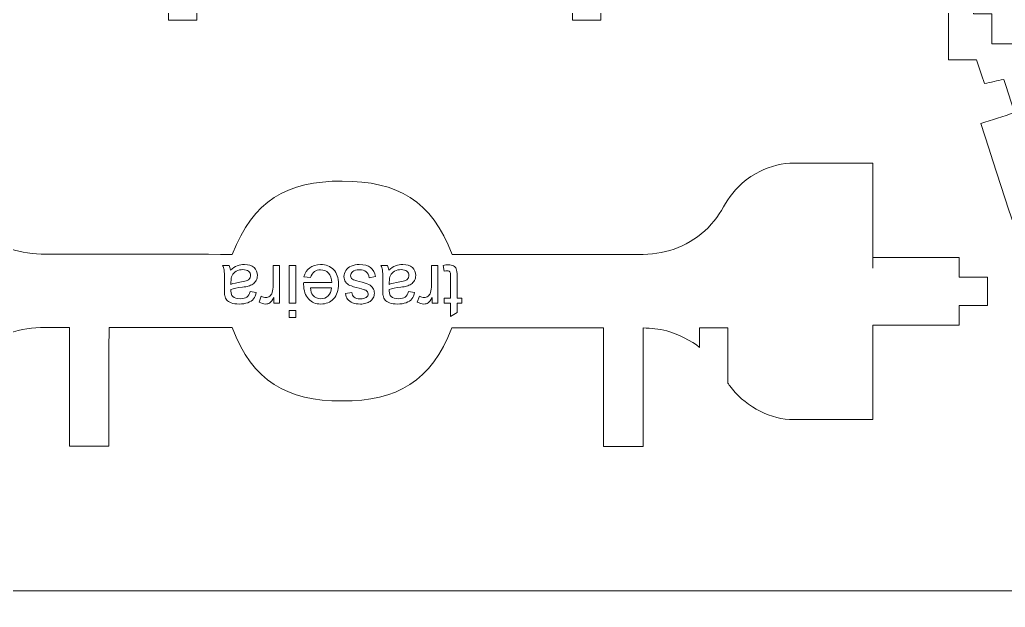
# Model space of a CAD drawing. Header units: centimetres. Extents: x -34.2 to 34.2, y -34.8 to 34.8.
# Drawn here: x 15.4 to 25.86, y -0.18 to 6.06 of the extents above; entities that cross this region are included whole.
import ezdxf

# ---------------------------------------------------------------- set-up
doc = ezdxf.new("R2010")
doc.units = ezdxf.units.CM
doc.header["$MEASUREMENT"] = 0
doc.layers.add('Camada 1', color=7, linetype='Continuous')

msp = doc.modelspace()

# ---------------------------------------------------------------- linework, layer by layer
at = {"layer": 'Camada 1', "color": 175, "lineweight": 9}
msp.add_open_spline([(-34.2, 34.8), (-34.2, 34.8), (34.2, 34.8), (34.2, 34.8), (34.2, 34.8), (34.2, 34.8), (34.2, -34.8), (34.2, -34.8), (34.2, -34.8), (34.2, -34.8), (-34.2, -34.8), (-34.2, -34.8), (-34.2, -34.8), (-34.2, -34.8), (-34.2, 34.8), (-34.2, 34.8)], degree=3, knots=[0, 0, 0, 0, 0.2, 0.2, 0.2, 0.2, 0.4, 0.4, 0.4, 0.4, 0.6, 0.6, 0.6, 0.6, 1, 1, 1, 1], dxfattribs=at)
at = {"layer": 'Camada 1', "color": 3, "lineweight": 9}
for points, knots in [([(26.25323, 6.12017), (26.25323, 5.6012), (26.25324, 5.08225), (26.25323, 4.56329), (26.25323, 4.56329), (26.26869, 4.5633), (26.28412, 4.56329), (26.29956, 4.56329), (26.29956, 4.56329), (26.74182, 3.2618), (27.18406, 1.96033), (27.62632, 0.65885), (27.62632, 0.65885), (27.55011, 0.65885), (27.47388, 0.65885), (27.39767, 0.65885), (27.39767, 0.65885), (27.37365, 0.7325), (27.34961, 0.80614), (27.32559, 0.87978), (27.32559, 0.87978), (27.20628, 0.84086), (27.087, 0.80194), (26.96771, 0.76302), (26.96771, 0.76302), (26.51134, 2.16062), (26.05494, 3.55825), (25.59857, 4.95587), (25.59857, 4.95587), (25.71822, 4.9949), (25.83786, 5.03393), (25.95751, 5.07296), (25.95751, 5.07296), (25.91915, 5.19053), (25.8808, 5.30808), (25.84245, 5.42566), (25.84245, 5.42566), (25.77411, 5.41043), (25.70574, 5.39521), (25.6374, 5.38), (25.6374, 5.38), (25.60938, 5.4647), (25.58136, 5.54942), (25.55334, 5.63414), (25.55334, 5.63414), (25.45381, 5.63414), (25.3543, 5.63413), (25.25477, 5.63413), (25.25477, 5.63413), (25.25477, 5.87374), (25.25477, 6.11333), (25.25477, 6.35292), (25.25477, 6.35292), (24.02538, 6.35292), (22.79598, 6.35293), (21.5666, 6.35292), (21.5666, 6.35292), (21.5666, 6.25292), (21.5666, 6.15294), (21.5666, 6.05294), (21.5666, 6.05294), (21.46622, 6.05294), (21.36582, 6.05294), (21.26544, 6.05294), (21.26544, 6.05294), (21.26544, 6.15294), (21.26544, 6.25294), (21.26544, 6.35293), (21.26544, 6.35293), (19.93654, 6.35293), (18.60761, 6.35292), (17.2787, 6.35292), (17.2787, 6.35292), (17.2787, 6.25292), (17.2787, 6.15294), (17.27869, 6.05294), (17.27869, 6.05294), (17.17831, 6.05294), (17.07792, 6.05294), (16.97754, 6.05294), (16.97754, 6.05294), (16.97753, 6.15294), (16.97753, 6.25294), (16.97752, 6.35294), (16.97752, 6.35294), (16.65925, 6.35293), (16.34098, 6.35294), (16.02271, 6.35294), (16.02271, 6.35294), (16.02272, 6.71874), (16.02274, 7.08452), (16.02274, 7.45031), (16.02274, 7.45031), (16.04603, 7.45031), (16.06932, 7.45032), (16.09261, 7.45031), (16.09261, 7.45031), (16.5087, 7.29427), (16.9248, 7.13822), (17.34089, 6.98219), (17.34089, 6.98219), (17.8465, 6.98219), (18.35212, 6.9822), (18.85772, 6.98219), (18.85772, 6.98219), (18.85772, 7.08258), (18.85774, 7.18297), (18.85772, 7.28336), (18.85772, 7.28336), (19.2548, 7.28335), (19.65186, 7.28336), (20.04894, 7.28335), (20.04894, 7.28335), (20.04894, 7.18297), (20.04894, 7.08257), (20.04894, 6.98219), (20.04894, 6.98219), (20.48556, 6.98219), (20.9222, 6.98219), (21.35882, 6.98219), (21.35882, 6.98219), (22.41871, 8.09784), (23.47861, 9.21348), (24.53849, 10.32913), (24.53849, 10.32913), (25.00926, 10.32913), (25.48002, 10.32913), (25.95079, 10.32913), (25.95079, 10.32913), (25.95079, 10.42952), (25.95079, 10.5299), (25.95079, 10.6303), (25.95079, 10.6303), (26.20387, 10.63028), (26.45697, 10.6303), (26.71005, 10.6303), (26.71005, 10.6303), (26.71005, 10.52992), (26.71003, 10.42951), (26.71005, 10.32913), (26.71005, 10.32913), (27.18081, 10.32912), (27.65157, 10.32913), (28.12234, 10.32913), (28.12234, 10.32913), (28.12234, 10.42951), (28.12234, 10.52992), (28.12234, 10.6303), (28.12234, 10.6303), (28.37543, 10.6303), (28.6285, 10.6303), (28.88158, 10.63028), (28.88158, 10.63028), (28.88158, 10.5299), (28.88159, 10.42951), (28.88159, 10.32912), (28.88159, 10.32912), (29.4789, 10.32912), (30.0762, 10.32912), (30.67351, 10.32913), (30.67351, 10.32913), (30.67351, 10.42951), (30.6735, 10.5299), (30.6735, 10.6303), (30.6735, 10.6303), (30.92658, 10.6303), (31.17966, 10.63028), (31.43274, 10.63028), (31.43274, 10.63028), (31.43274, 10.5299), (31.43273, 10.42951), (31.43274, 10.32913), (31.43274, 10.32913), (32.03004, 10.32913), (32.62735, 10.32912), (33.22465, 10.32912), (33.22465, 10.32912), (33.22465, 7.10569), (33.22465, 3.88226), (33.22464, 0.65884), (33.22464, 0.65884), (33.1801, 0.65884), (33.13555, 0.65884), (33.09101, 0.65885), (33.09101, 0.65885), (33.09101, 0.55846), (33.091, 0.45806), (33.091, 0.35767), (33.091, 0.35767), (33.0019, 0.35767), (32.91281, 0.35767), (32.82371, 0.35768), (32.82371, 0.35768), (32.82371, 0.45806), (32.82371, 0.55847), (32.82371, 0.65885), (32.82371, 0.65885), (32.77915, 0.65885), (32.73462, 0.65884), (32.69007, 0.65884), (32.69007, 0.65884), (32.69008, 3.77736), (32.69007, 6.89588), (32.69007, 10.0144), (32.69007, 10.0144), (30.54447, 10.0144), (28.39885, 10.0144), (26.25324, 10.01441), (26.25324, 10.01441), (26.25324, 9.63544), (26.25324, 9.25646), (26.25324, 8.8775), (26.25324, 8.8775), (26.17426, 8.87749), (26.09527, 8.8775), (26.01629, 8.8775), (26.01629, 8.8775), (26.01629, 8.9545), (26.01629, 9.0315), (26.01629, 9.1085), (26.01629, 9.1085), (26.01629, 9.1085), (26.01511, 9.1085), (26.01511, 9.1085), (26.01511, 9.1085), (26.01511, 9.1085), (26.01511, 9.24114), (26.01511, 9.24114), (26.01511, 9.24114), (25.91512, 9.24114), (25.81512, 9.24114), (25.71511, 9.24114), (25.71511, 9.24114), (25.71511, 9.24114), (25.71511, 9.10849), (25.71511, 9.10849), (25.71511, 9.10849), (25.71511, 9.10849), (25.71511, 9.10488), (25.71511, 9.10488), (25.71511, 9.10488), (25.71511, 9.10488), (25.71511, 9.10127), (25.71511, 9.10127), (25.71511, 9.10127), (25.71511, 9.10127), (25.71511, 9.09767), (25.71511, 9.09767), (25.71511, 9.09767), (25.71511, 9.09767), (25.71511, 9.09406), (25.71511, 9.09406), (25.71511, 9.09406), (25.71511, 9.09406), (25.71511, 9.09044), (25.71511, 9.09044), (25.71511, 9.09044), (25.71511, 9.09044), (25.71511, 9.08683), (25.71511, 9.08683), (25.71511, 9.08683), (25.71511, 9.08683), (25.71511, 9.08322), (25.71511, 9.08322), (25.71511, 9.08322), (25.71511, 9.08322), (25.71511, 9.07993), (25.71511, 9.07993), (25.71511, 9.07993), (25.71511, 9.07993), (25.71511, 9.07962), (25.71511, 9.07962), (25.71511, 9.07962), (25.71511, 9.07962), (25.71511, 9.07601), (25.71511, 9.07601), (25.71511, 9.07601), (25.71511, 9.07601), (25.71511, 9.0724), (25.71511, 9.0724), (25.71511, 9.0724), (25.71511, 9.0724), (25.71511, 9.06878), (25.71511, 9.06878), (25.71511, 9.06878), (25.71511, 9.06878), (25.71511, 9.06518), (25.71511, 9.06518), (25.71511, 9.06518), (25.71511, 9.06518), (25.71511, 9.06157), (25.71511, 9.06157), (25.71511, 9.06157), (25.71511, 9.06157), (25.71511, 9.05796), (25.71511, 9.05796), (25.71511, 9.05796), (25.71511, 9.05796), (25.71511, 9.05435), (25.71511, 9.05435), (25.71511, 9.05435), (25.71511, 9.05435), (25.71511, 9.05074), (25.71511, 9.05074), (25.71511, 9.05074), (25.71511, 9.05074), (25.71511, 9.04714), (25.71511, 9.04714), (25.71511, 9.04714), (25.71511, 9.04714), (25.71511, 9.04352), (25.71511, 9.04352), (25.71511, 9.04352), (25.71511, 9.04352), (25.71511, 9.03991), (25.71511, 9.03991), (25.71511, 9.03991), (25.71511, 9.03991), (25.71511, 9.0363), (25.71511, 9.0363), (25.71511, 9.0363), (25.71511, 9.0363), (25.71511, 9.0327), (25.71511, 9.0327), (25.71511, 9.0327), (25.71511, 9.0327), (25.71511, 9.02909), (25.71511, 9.02909), (25.71511, 9.02909), (25.71511, 9.02909), (25.71511, 9.02618), (25.71511, 9.02618), (25.71511, 9.02618), (25.71511, 9.02618), (25.71511, 9.02548), (25.71511, 9.02548), (25.71511, 9.02548), (25.71511, 9.02548), (25.71511, 9.02186), (25.71511, 9.02186), (25.71511, 9.02186), (25.71511, 9.02186), (25.71511, 9.01825), (25.71511, 9.01825), (25.71511, 9.01825), (25.71511, 9.01825), (25.71511, 9.01465), (25.71511, 9.01465), (25.71511, 9.01465), (25.71511, 9.01465), (25.71511, 9.01104), (25.71511, 9.01104), (25.71511, 9.01104), (25.71511, 9.01104), (25.71511, 9.00743), (25.71511, 9.00743), (25.71511, 9.00743), (25.71511, 9.00743), (25.71511, 9.00382), (25.71511, 9.00382), (25.71511, 9.00382), (25.71511, 9.00382), (25.71511, 9.00022), (25.71511, 9.00022), (25.71511, 9.00022), (25.71511, 9.00022), (25.71511, 8.9966), (25.71511, 8.9966), (25.71511, 8.9966), (25.71511, 8.9966), (25.71511, 8.99299), (25.71511, 8.99299), (25.71511, 8.99299), (25.71511, 8.99299), (25.71511, 8.8775), (25.71511, 8.8775), (25.71511, 8.8775), (25.71511, 8.8775), (25.52178, 8.87749), (25.52178, 8.87749), (25.52178, 8.87749), (25.52179, 7.95839), (25.52178, 7.03928), (25.52178, 6.12017), (25.52178, 6.12017), (25.58622, 6.12018), (25.65067, 6.12017), (25.71511, 6.12017), (25.71511, 6.12017), (25.71511, 6.12017), (25.71513, 6.02446), (25.71513, 6.02446), (25.71513, 6.02446), (25.71513, 6.02446), (25.71513, 6.02156), (25.71513, 6.02156), (25.71513, 6.02156), (25.71513, 6.02156), (25.71513, 6.01866), (25.71513, 6.01866), (25.71513, 6.01866), (25.71513, 6.01866), (25.71513, 6.01685), (25.71513, 6.01685), (25.71513, 6.01685), (25.71513, 6.01685), (25.71513, 6.01576), (25.71513, 6.01576), (25.71513, 6.01576), (25.71513, 6.01576), (25.71513, 6.01286), (25.71513, 6.01286), (25.71513, 6.01286), (25.71513, 6.01286), (25.71513, 6.00996), (25.71513, 6.00996), (25.71513, 6.00996), (25.71513, 6.00996), (25.71513, 6.00706), (25.71513, 6.00706), (25.71513, 6.00706), (25.71513, 6.00706), (25.71513, 6.00416), (25.71513, 6.00416), (25.71513, 6.00416), (25.71513, 6.00416), (25.71513, 6.00126), (25.71513, 6.00126), (25.71513, 6.00126), (25.71513, 6.00126), (25.71513, 5.99836), (25.71513, 5.99836), (25.71513, 5.99836), (25.71513, 5.99836), (25.71513, 5.99545), (25.71513, 5.99545), (25.71513, 5.99545), (25.71513, 5.99545), (25.71513, 5.99256), (25.71513, 5.99256), (25.71513, 5.99256), (25.71513, 5.99256), (25.71513, 5.98966), (25.71513, 5.98966), (25.71513, 5.98966), (25.71513, 5.98966), (25.71513, 5.98675), (25.71513, 5.98675), (25.71513, 5.98675), (25.71513, 5.98675), (25.71513, 5.98386), (25.71513, 5.98386), (25.71513, 5.98386), (25.71513, 5.98386), (25.71513, 5.98096), (25.71513, 5.98096), (25.71513, 5.98096), (25.71513, 5.98096), (25.71513, 5.97805), (25.71513, 5.97805), (25.71513, 5.97805), (25.71513, 5.97805), (25.71513, 5.97516), (25.71513, 5.97516), (25.71513, 5.97516), (25.71513, 5.97516), (25.71513, 5.97226), (25.71513, 5.97226), (25.71513, 5.97226), (25.71513, 5.97226), (25.71513, 5.96935), (25.71513, 5.96935), (25.71513, 5.96935), (25.71513, 5.96935), (25.71513, 5.96646), (25.71513, 5.96646), (25.71513, 5.96646), (25.71513, 5.96646), (25.71513, 5.96356), (25.71513, 5.96356), (25.71513, 5.96356), (25.71513, 5.96356), (25.71513, 5.9631), (25.71513, 5.9631), (25.71513, 5.9631), (25.71513, 5.9631), (25.71513, 5.96065), (25.71513, 5.96065), (25.71513, 5.96065), (25.71513, 5.96065), (25.71513, 5.95776), (25.71513, 5.95776), (25.71513, 5.95776), (25.71513, 5.95776), (25.71513, 5.95486), (25.71513, 5.95486), (25.71513, 5.95486), (25.71513, 5.95486), (25.71513, 5.95195), (25.71513, 5.95195), (25.71513, 5.95195), (25.71513, 5.95195), (25.71513, 5.94905), (25.71513, 5.94905), (25.71513, 5.94905), (25.71513, 5.94905), (25.71513, 5.94616), (25.71513, 5.94616), (25.71513, 5.94616), (25.71513, 5.94616), (25.71513, 5.94325), (25.71513, 5.94325), (25.71513, 5.94325), (25.71513, 5.94325), (25.71513, 5.94035), (25.71513, 5.94035), (25.71513, 5.94035), (25.71513, 5.94035), (25.71513, 5.93746), (25.71513, 5.93746), (25.71513, 5.93746), (25.71513, 5.93746), (25.71513, 5.93455), (25.71513, 5.93455), (25.71513, 5.93455), (25.71513, 5.93455), (25.71513, 5.80189), (25.71513, 5.80189), (25.71513, 5.80189), (25.81513, 5.80188), (25.91512, 5.80188), (26.01511, 5.80188), (26.01511, 5.80188), (26.01511, 5.80188), (26.01511, 5.93455), (26.01511, 5.93455), (26.01511, 5.93455), (26.01511, 5.93455), (26.01628, 5.93455), (26.01628, 5.93455), (26.01628, 5.93455), (26.01628, 5.99642), (26.01629, 6.0583), (26.01629, 6.12018), (26.01629, 6.12018), (26.09527, 6.12017), (26.17425, 6.12017), (26.25323, 6.12017)], [0, 0, 0, 0, 0.00724638, 0.00724638, 0.00724638, 0.00724638, 0.01449275, 0.01449275, 0.01449275, 0.01449275, 0.02173913, 0.02173913, 0.02173913, 0.02173913, 0.02898551, 0.02898551, 0.02898551, 0.02898551, 0.03623188, 0.03623188, 0.03623188, 0.03623188, 0.04347826, 0.04347826, 0.04347826, 0.04347826, 0.05072464, 0.05072464, 0.05072464, 0.05072464, 0.05797101, 0.05797101, 0.05797101, 0.05797101, 0.06521739, 0.06521739, 0.06521739, 0.06521739, 0.07246377, 0.07246377, 0.07246377, 0.07246377, 0.07971014, 0.07971014, 0.07971014, 0.07971014, 0.08695652, 0.08695652, 0.08695652, 0.08695652, 0.0942029, 0.0942029, 0.0942029, 0.0942029, 0.10144928, 0.10144928, 0.10144928, 0.10144928, 0.10869565, 0.10869565, 0.10869565, 0.10869565, 0.11594203, 0.11594203, 0.11594203, 0.11594203, 0.12318841, 0.12318841, 0.12318841, 0.12318841, 0.13043478, 0.13043478, 0.13043478, 0.13043478, 0.13768116, 0.13768116, 0.13768116, 0.13768116, 0.14492754, 0.14492754, 0.14492754, 0.14492754, 0.15217391, 0.15217391, 0.15217391, 0.15217391, 0.15942029, 0.15942029, 0.15942029, 0.15942029, 0.16666667, 0.16666667, 0.16666667, 0.16666667, 0.17391304, 0.17391304, 0.17391304, 0.17391304, 0.18115942, 0.18115942, 0.18115942, 0.18115942, 0.1884058, 0.1884058, 0.1884058, 0.1884058, 0.19565217, 0.19565217, 0.19565217, 0.19565217, 0.20289855, 0.20289855, 0.20289855, 0.20289855, 0.21014493, 0.21014493, 0.21014493, 0.21014493, 0.2173913, 0.2173913, 0.2173913, 0.2173913, 0.22463768, 0.22463768, 0.22463768, 0.22463768, 0.23188406, 0.23188406, 0.23188406, 0.23188406, 0.23913043, 0.23913043, 0.23913043, 0.23913043, 0.24637681, 0.24637681, 0.24637681, 0.24637681, 0.25362319, 0.25362319, 0.25362319, 0.25362319, 0.26086957, 0.26086957, 0.26086957, 0.26086957, 0.26811594, 0.26811594, 0.26811594, 0.26811594, 0.27536232, 0.27536232, 0.27536232, 0.27536232, 0.2826087, 0.2826087, 0.2826087, 0.2826087, 0.28985507, 0.28985507, 0.28985507, 0.28985507, 0.29710145, 0.29710145, 0.29710145, 0.29710145, 0.30434783, 0.30434783, 0.30434783, 0.30434783, 0.3115942, 0.3115942, 0.3115942, 0.3115942, 0.31884058, 0.31884058, 0.31884058, 0.31884058, 0.32608696, 0.32608696, 0.32608696, 0.32608696, 0.33333333, 0.33333333, 0.33333333, 0.33333333, 0.34057971, 0.34057971, 0.34057971, 0.34057971, 0.34782609, 0.34782609, 0.34782609, 0.34782609, 0.35507246, 0.35507246, 0.35507246, 0.35507246, 0.36231884, 0.36231884, 0.36231884, 0.36231884, 0.36956522, 0.36956522, 0.36956522, 0.36956522, 0.37681159, 0.37681159, 0.37681159, 0.37681159, 0.38405797, 0.38405797, 0.38405797, 0.38405797, 0.39130435, 0.39130435, 0.39130435, 0.39130435, 0.39855072, 0.39855072, 0.39855072, 0.39855072, 0.4057971, 0.4057971, 0.4057971, 0.4057971, 0.41304348, 0.41304348, 0.41304348, 0.41304348, 0.42028986, 0.42028986, 0.42028986, 0.42028986, 0.42753623, 0.42753623, 0.42753623, 0.42753623, 0.43478261, 0.43478261, 0.43478261, 0.43478261, 0.44202899, 0.44202899, 0.44202899, 0.44202899, 0.44927536, 0.44927536, 0.44927536, 0.44927536, 0.45652174, 0.45652174, 0.45652174, 0.45652174, 0.46376812, 0.46376812, 0.46376812, 0.46376812, 0.47101449, 0.47101449, 0.47101449, 0.47101449, 0.47826087, 0.47826087, 0.47826087, 0.47826087, 0.48550725, 0.48550725, 0.48550725, 0.48550725, 0.49275362, 0.49275362, 0.49275362, 0.49275362, 0.5, 0.5, 0.5, 0.5, 0.50724638, 0.50724638, 0.50724638, 0.50724638, 0.51449275, 0.51449275, 0.51449275, 0.51449275, 0.52173913, 0.52173913, 0.52173913, 0.52173913, 0.52898551, 0.52898551, 0.52898551, 0.52898551, 0.53623188, 0.53623188, 0.53623188, 0.53623188, 0.54347826, 0.54347826, 0.54347826, 0.54347826, 0.55072464, 0.55072464, 0.55072464, 0.55072464, 0.55797101, 0.55797101, 0.55797101, 0.55797101, 0.56521739, 0.56521739, 0.56521739, 0.56521739, 0.57246377, 0.57246377, 0.57246377, 0.57246377, 0.57971014, 0.57971014, 0.57971014, 0.57971014, 0.58695652, 0.58695652, 0.58695652, 0.58695652, 0.5942029, 0.5942029, 0.5942029, 0.5942029, 0.60144928, 0.60144928, 0.60144928, 0.60144928, 0.60869565, 0.60869565, 0.60869565, 0.60869565, 0.61594203, 0.61594203, 0.61594203, 0.61594203, 0.62318841, 0.62318841, 0.62318841, 0.62318841, 0.63043478, 0.63043478, 0.63043478, 0.63043478, 0.63768116, 0.63768116, 0.63768116, 0.63768116, 0.64492754, 0.64492754, 0.64492754, 0.64492754, 0.65217391, 0.65217391, 0.65217391, 0.65217391, 0.65942029, 0.65942029, 0.65942029, 0.65942029, 0.66666667, 0.66666667, 0.66666667, 0.66666667, 0.67391304, 0.67391304, 0.67391304, 0.67391304, 0.68115942, 0.68115942, 0.68115942, 0.68115942, 0.6884058, 0.6884058, 0.6884058, 0.6884058, 0.69565217, 0.69565217, 0.69565217, 0.69565217, 0.70289855, 0.70289855, 0.70289855, 0.70289855, 0.71014493, 0.71014493, 0.71014493, 0.71014493, 0.7173913, 0.7173913, 0.7173913, 0.7173913, 0.72463768, 0.72463768, 0.72463768, 0.72463768, 0.73188406, 0.73188406, 0.73188406, 0.73188406, 0.73913043, 0.73913043, 0.73913043, 0.73913043, 0.74637681, 0.74637681, 0.74637681, 0.74637681, 0.75362319, 0.75362319, 0.75362319, 0.75362319, 0.76086957, 0.76086957, 0.76086957, 0.76086957, 0.76811594, 0.76811594, 0.76811594, 0.76811594, 0.77536232, 0.77536232, 0.77536232, 0.77536232, 0.7826087, 0.7826087, 0.7826087, 0.7826087, 0.78985507, 0.78985507, 0.78985507, 0.78985507, 0.79710145, 0.79710145, 0.79710145, 0.79710145, 0.80434783, 0.80434783, 0.80434783, 0.80434783, 0.8115942, 0.8115942, 0.8115942, 0.8115942, 0.81884058, 0.81884058, 0.81884058, 0.81884058, 0.82608696, 0.82608696, 0.82608696, 0.82608696, 0.83333333, 0.83333333, 0.83333333, 0.83333333, 0.84057971, 0.84057971, 0.84057971, 0.84057971, 0.84782609, 0.84782609, 0.84782609, 0.84782609, 0.85507246, 0.85507246, 0.85507246, 0.85507246, 0.86231884, 0.86231884, 0.86231884, 0.86231884, 0.86956522, 0.86956522, 0.86956522, 0.86956522, 0.87681159, 0.87681159, 0.87681159, 0.87681159, 0.88405797, 0.88405797, 0.88405797, 0.88405797, 0.89130435, 0.89130435, 0.89130435, 0.89130435, 0.89855072, 0.89855072, 0.89855072, 0.89855072, 0.9057971, 0.9057971, 0.9057971, 0.9057971, 0.91304348, 0.91304348, 0.91304348, 0.91304348, 0.92028986, 0.92028986, 0.92028986, 0.92028986, 0.92753623, 0.92753623, 0.92753623, 0.92753623, 0.93478261, 0.93478261, 0.93478261, 0.93478261, 0.94202899, 0.94202899, 0.94202899, 0.94202899, 0.94927536, 0.94927536, 0.94927536, 0.94927536, 0.95652174, 0.95652174, 0.95652174, 0.95652174, 0.96376812, 0.96376812, 0.96376812, 0.96376812, 0.97101449, 0.97101449, 0.97101449, 0.97101449, 0.97826087, 0.97826087, 0.97826087, 0.97826087, 0.98550725, 0.98550725, 0.98550725, 0.98550725, 1, 1, 1, 1]), ([(13.19005, 3.53576), (13.19005, 3.53576), (13.19005, 3.48433), (13.19005, 3.48433), (13.19005, 3.48433), (13.19005, 3.48433), (13.1906, 4.54374), (13.1906, 4.54374), (13.1906, 4.54374), (13.48465, 4.54348), (13.77871, 4.5432), (14.07276, 4.54294), (14.07276, 4.54294), (14.34316, 4.52519), (14.60784, 4.35554), (14.74966, 4.12232), (14.74966, 4.12232), (14.81222, 4.01942), (14.84524, 3.95026), (14.94024, 3.8551), (14.94024, 3.8551), (15.12732, 3.66773), (15.3656, 3.57868), (15.62732, 3.56995), (15.62732, 3.56995), (16.30337, 3.56959), (16.97941, 3.56924), (17.65546, 3.56888), (17.65546, 3.56888), (17.87418, 4.1394), (18.23683, 4.34628), (18.82243, 4.34598), (18.82243, 4.34598), (19.40797, 4.34568), (19.7705, 4.13838), (19.9886, 3.56765), (19.9886, 3.56765), (20.66464, 3.56729), (21.34068, 3.56693), (22.01671, 3.56657), (22.01671, 3.56657), (22.27854, 3.57502), (22.51702, 3.66377), (22.70446, 3.85091), (22.70446, 3.85091), (22.89846, 4.0446), (22.9007, 4.25123), (23.21476, 4.42787), (23.21476, 4.42787), (23.31504, 4.48427), (23.45687, 4.5305), (23.57117, 4.53791), (23.57117, 4.53791), (23.8648, 4.53792), (24.15844, 4.53793), (24.45206, 4.53794), (24.45206, 4.53794), (24.45206, 4.53794), (24.45215, 3.42178), (24.45215, 3.42178), (24.45215, 3.42178), (24.45215, 3.42178), (24.45215, 3.53576), (24.45215, 3.53576), (24.45215, 3.53576), (24.45215, 3.53576), (25.36999, 3.53576), (25.36999, 3.53576), (25.36999, 3.53576), (25.36999, 3.53576), (25.36999, 3.32657), (25.36999, 3.32657), (25.36999, 3.32657), (25.36999, 3.32657), (25.67099, 3.32636), (25.67099, 3.32636), (25.67099, 3.32636), (25.67099, 3.32636), (25.67099, 3.32166), (25.67099, 3.32166), (25.67099, 3.32166), (25.67099, 3.32166), (25.67099, 3.31696), (25.67099, 3.31696), (25.67099, 3.31696), (25.67099, 3.31696), (25.67099, 3.02537), (25.67099, 3.02537), (25.67099, 3.02537), (25.67099, 3.02537), (25.67083, 3.02537), (25.67083, 3.02537), (25.67083, 3.02537), (25.67083, 3.02537), (25.67083, 3.0252), (25.67083, 3.0252), (25.67083, 3.0252), (25.67083, 3.0252), (25.4233, 3.02537), (25.4233, 3.02537), (25.4233, 3.02537), (25.4233, 3.02537), (25.36999, 3.02537), (25.36999, 3.02537), (25.36999, 3.02537), (25.36999, 3.02537), (25.36999, 2.81576), (25.36999, 2.81576), (25.36999, 2.81576), (25.36999, 2.81576), (24.45221, 2.81576), (24.45221, 2.81576), (24.45221, 2.81576), (24.45221, 2.81576), (24.45222, 1.81524), (24.45222, 1.81524), (24.45222, 1.81524), (24.15816, 1.81546), (23.8641, 1.81566), (23.57004, 1.81588), (23.57004, 1.81588), (23.32578, 1.83191), (23.08021, 1.9754), (22.93489, 2.17402), (22.93489, 2.17402), (22.92846, 2.18364), (22.92203, 2.19326), (22.9156, 2.20289), (22.9156, 2.20289), (22.9157, 2.39804), (22.9158, 2.59321), (22.91591, 2.78837), (22.91591, 2.78837), (22.81552, 2.78843), (22.71514, 2.78848), (22.61474, 2.78854), (22.61474, 2.78854), (22.61471, 2.71934), (22.61466, 2.65015), (22.61462, 2.58096), (22.61462, 2.58096), (22.53672, 2.64961), (22.37011, 2.7279), (22.26703, 2.75558), (22.26703, 2.75558), (22.17847, 2.77937), (22.10388, 2.78302), (22.0155, 2.78885), (22.0155, 2.78885), (22.01527, 2.36956), (22.01506, 1.95025), (22.01483, 1.53096), (22.01483, 1.53096), (21.87484, 1.53103), (21.73484, 1.53112), (21.59485, 1.53119), (21.59485, 1.53119), (21.59507, 1.95048), (21.5953, 2.36978), (21.59551, 2.78908), (21.59551, 2.78908), (21.05921, 2.78936), (20.52289, 2.78964), (19.98659, 2.78993), (19.98659, 2.78993), (19.76795, 2.21938), (19.40508, 2.01251), (18.81961, 2.01282), (18.81961, 2.01282), (18.234, 2.01313), (17.87162, 2.22036), (17.65345, 2.79116), (17.65345, 2.79116), (17.21792, 2.79139), (16.78241, 2.79163), (16.34688, 2.79186), (16.34688, 2.79186), (16.34665, 2.37257), (16.34644, 1.95326), (16.34621, 1.53397), (16.34621, 1.53397), (16.20622, 1.53404), (16.06622, 1.53412), (15.92623, 1.53419), (15.92623, 1.53419), (15.92646, 1.95348), (15.92668, 2.37278), (15.9269, 2.79208), (15.9269, 2.79208), (15.63463, 2.79223), (15.40494, 2.81456), (15.14087, 2.66224), (15.14087, 2.66224), (15.10231, 2.6358), (15.06376, 2.60936), (15.0252, 2.58293), (15.0252, 2.58293), (15.02524, 2.6528), (15.02527, 2.72268), (15.02531, 2.79256), (15.02531, 2.79256), (14.92492, 2.7926), (14.82454, 2.79266), (14.72414, 2.79271), (14.72414, 2.79271), (14.72404, 2.59756), (14.72394, 2.40239), (14.72383, 2.20723), (14.72383, 2.20723), (14.70926, 2.15378), (14.55287, 2.01222), (14.4916, 1.97053), (14.4916, 1.97053), (14.37498, 1.89119), (14.2116, 1.82998), (14.07132, 1.82092), (14.07132, 1.82092), (13.77727, 1.82096), (13.48321, 1.82101), (13.18916, 1.82106), (13.18916, 1.82106), (13.18916, 1.82106), (13.18969, 2.81576), (13.18969, 2.81576), (13.18969, 2.81576), (13.18969, 2.81576), (12.27221, 2.81576), (12.27221, 2.81576), (12.27221, 2.81576), (12.27221, 2.81576), (12.27221, 3.02537), (12.27221, 3.02537), (12.27221, 3.02537), (12.27221, 3.02537), (11.97121, 3.02537), (11.97121, 3.02537), (11.97121, 3.02537), (11.97121, 3.02537), (11.97119, 3.03246), (11.97119, 3.03246), (11.97119, 3.03246), (11.97119, 3.03246), (11.97121, 3.12658), (11.97121, 3.12658), (11.97121, 3.12658), (11.97121, 3.12658), (11.97121, 3.13128), (11.97121, 3.13128), (11.97121, 3.13128), (11.97121, 3.13128), (11.97121, 3.13598), (11.97121, 3.13598), (11.97121, 3.13598), (11.97121, 3.13598), (11.97121, 3.1407), (11.97121, 3.1407), (11.97121, 3.1407), (11.97121, 3.1407), (11.97121, 3.1454), (11.97121, 3.1454), (11.97121, 3.1454), (11.97121, 3.1454), (11.97121, 3.15011), (11.97121, 3.15011), (11.97121, 3.15011), (11.97121, 3.15011), (11.97121, 3.15481), (11.97121, 3.15481), (11.97121, 3.15481), (11.97121, 3.15481), (11.97121, 3.15952), (11.97121, 3.15952), (11.97121, 3.15952), (11.97121, 3.15952), (11.97124, 3.32636), (11.97124, 3.32636), (11.97124, 3.32636), (11.97124, 3.32636), (11.97127, 3.33364), (11.97127, 3.33364), (11.97127, 3.33364), (11.97127, 3.33364), (12.27221, 3.33348), (12.27221, 3.33348), (12.27221, 3.33348), (12.27221, 3.33348), (12.27221, 3.53576), (12.27221, 3.53576), (12.27221, 3.53576), (12.27221, 3.53576), (13.19005, 3.53576), (13.19005, 3.53576)], [0, 0, 0, 0, 0.01351351, 0.01351351, 0.01351351, 0.01351351, 0.02702703, 0.02702703, 0.02702703, 0.02702703, 0.04054054, 0.04054054, 0.04054054, 0.04054054, 0.05405405, 0.05405405, 0.05405405, 0.05405405, 0.06756757, 0.06756757, 0.06756757, 0.06756757, 0.08108108, 0.08108108, 0.08108108, 0.08108108, 0.09459459, 0.09459459, 0.09459459, 0.09459459, 0.10810811, 0.10810811, 0.10810811, 0.10810811, 0.12162162, 0.12162162, 0.12162162, 0.12162162, 0.13513514, 0.13513514, 0.13513514, 0.13513514, 0.14864865, 0.14864865, 0.14864865, 0.14864865, 0.16216216, 0.16216216, 0.16216216, 0.16216216, 0.17567568, 0.17567568, 0.17567568, 0.17567568, 0.18918919, 0.18918919, 0.18918919, 0.18918919, 0.2027027, 0.2027027, 0.2027027, 0.2027027, 0.21621622, 0.21621622, 0.21621622, 0.21621622, 0.22972973, 0.22972973, 0.22972973, 0.22972973, 0.24324324, 0.24324324, 0.24324324, 0.24324324, 0.25675676, 0.25675676, 0.25675676, 0.25675676, 0.27027027, 0.27027027, 0.27027027, 0.27027027, 0.28378378, 0.28378378, 0.28378378, 0.28378378, 0.2972973, 0.2972973, 0.2972973, 0.2972973, 0.31081081, 0.31081081, 0.31081081, 0.31081081, 0.32432432, 0.32432432, 0.32432432, 0.32432432, 0.33783784, 0.33783784, 0.33783784, 0.33783784, 0.35135135, 0.35135135, 0.35135135, 0.35135135, 0.36486486, 0.36486486, 0.36486486, 0.36486486, 0.37837838, 0.37837838, 0.37837838, 0.37837838, 0.39189189, 0.39189189, 0.39189189, 0.39189189, 0.40540541, 0.40540541, 0.40540541, 0.40540541, 0.41891892, 0.41891892, 0.41891892, 0.41891892, 0.43243243, 0.43243243, 0.43243243, 0.43243243, 0.44594595, 0.44594595, 0.44594595, 0.44594595, 0.45945946, 0.45945946, 0.45945946, 0.45945946, 0.47297297, 0.47297297, 0.47297297, 0.47297297, 0.48648649, 0.48648649, 0.48648649, 0.48648649, 0.5, 0.5, 0.5, 0.5, 0.51351351, 0.51351351, 0.51351351, 0.51351351, 0.52702703, 0.52702703, 0.52702703, 0.52702703, 0.54054054, 0.54054054, 0.54054054, 0.54054054, 0.55405405, 0.55405405, 0.55405405, 0.55405405, 0.56756757, 0.56756757, 0.56756757, 0.56756757, 0.58108108, 0.58108108, 0.58108108, 0.58108108, 0.59459459, 0.59459459, 0.59459459, 0.59459459, 0.60810811, 0.60810811, 0.60810811, 0.60810811, 0.62162162, 0.62162162, 0.62162162, 0.62162162, 0.63513514, 0.63513514, 0.63513514, 0.63513514, 0.64864865, 0.64864865, 0.64864865, 0.64864865, 0.66216216, 0.66216216, 0.66216216, 0.66216216, 0.67567568, 0.67567568, 0.67567568, 0.67567568, 0.68918919, 0.68918919, 0.68918919, 0.68918919, 0.7027027, 0.7027027, 0.7027027, 0.7027027, 0.71621622, 0.71621622, 0.71621622, 0.71621622, 0.72972973, 0.72972973, 0.72972973, 0.72972973, 0.74324324, 0.74324324, 0.74324324, 0.74324324, 0.75675676, 0.75675676, 0.75675676, 0.75675676, 0.77027027, 0.77027027, 0.77027027, 0.77027027, 0.78378378, 0.78378378, 0.78378378, 0.78378378, 0.7972973, 0.7972973, 0.7972973, 0.7972973, 0.81081081, 0.81081081, 0.81081081, 0.81081081, 0.82432432, 0.82432432, 0.82432432, 0.82432432, 0.83783784, 0.83783784, 0.83783784, 0.83783784, 0.85135135, 0.85135135, 0.85135135, 0.85135135, 0.86486486, 0.86486486, 0.86486486, 0.86486486, 0.87837838, 0.87837838, 0.87837838, 0.87837838, 0.89189189, 0.89189189, 0.89189189, 0.89189189, 0.90540541, 0.90540541, 0.90540541, 0.90540541, 0.91891892, 0.91891892, 0.91891892, 0.91891892, 0.93243243, 0.93243243, 0.93243243, 0.93243243, 0.94594595, 0.94594595, 0.94594595, 0.94594595, 0.95945946, 0.95945946, 0.95945946, 0.95945946, 0.97297297, 0.97297297, 0.97297297, 0.97297297, 1, 1, 1, 1])]:
    msp.add_open_spline(points, degree=3, knots=knots, dxfattribs=at)
at = {"layer": 'Camada 1', "color": 1, "lineweight": 9}
for points, knots in [([(17.62244, 3.45217), (17.62928, 3.43783), (17.63368, 3.42103), (17.63562, 3.40178), (17.63562, 3.40178), (17.66094, 3.42336), (17.68536, 3.43848), (17.70875, 3.4474), (17.70875, 3.4474), (17.73214, 3.45631), (17.7572, 3.4607), (17.78407, 3.4607), (17.78407, 3.4607), (17.82827, 3.4607), (17.86224, 3.44998), (17.88602, 3.4284), (17.88602, 3.4284), (17.9098, 3.40694), (17.92168, 3.37943), (17.92168, 3.34596), (17.92168, 3.34596), (17.92168, 3.32633), (17.91715, 3.30836), (17.90825, 3.29208), (17.90825, 3.29208), (17.8992, 3.27581), (17.88744, 3.26288), (17.87297, 3.25307), (17.87297, 3.25307), (17.85836, 3.24324), (17.84209, 3.23575), (17.82388, 3.23071), (17.82388, 3.23071), (17.81044, 3.22722), (17.79014, 3.22386), (17.76314, 3.2205), (17.76314, 3.2205), (17.7081, 3.21404), (17.66741, 3.20616), (17.64143, 3.19712), (17.64143, 3.19712), (17.64118, 3.18781), (17.64104, 3.18187), (17.64104, 3.17942), (17.64104, 3.17942), (17.64104, 3.15176), (17.6475, 3.13225), (17.66042, 3.12089), (17.66042, 3.12089), (17.67787, 3.10552), (17.70384, 3.09788), (17.73821, 3.09788), (17.73821, 3.09788), (17.77038, 3.09788), (17.79415, 3.10357), (17.8094, 3.11482), (17.8094, 3.11482), (17.82478, 3.12606), (17.83602, 3.14609), (17.84338, 3.17464), (17.84338, 3.17464), (17.84338, 3.17464), (17.91005, 3.16534), (17.91005, 3.16534), (17.91005, 3.16534), (17.90398, 3.13678), (17.89403, 3.11365), (17.88007, 3.09608), (17.88007, 3.09608), (17.86612, 3.0785), (17.84597, 3.06508), (17.8196, 3.05551), (17.8196, 3.05551), (17.79337, 3.04608), (17.76288, 3.04129), (17.72813, 3.04129), (17.72813, 3.04129), (17.69376, 3.04129), (17.66573, 3.0453), (17.64414, 3.05345), (17.64414, 3.05345), (17.6227, 3.06158), (17.60681, 3.07166), (17.59673, 3.08394), (17.59673, 3.08394), (17.58665, 3.0962), (17.57954, 3.11172), (17.5754, 3.13045), (17.5754, 3.13045), (17.57321, 3.14208), (17.57204, 3.16301), (17.57204, 3.19312), (17.57204, 3.19312), (17.57204, 3.19312), (17.57204, 3.28356), (17.57204, 3.28356), (17.57204, 3.28356), (17.57204, 3.34674), (17.57063, 3.38666), (17.56778, 3.4036), (17.56778, 3.4036), (17.56507, 3.42052), (17.55938, 3.43667), (17.55112, 3.45217), (17.55112, 3.45217), (17.55112, 3.45217), (17.62244, 3.45217), (17.62244, 3.45217)], [0, 0, 0, 0, 0.03571429, 0.03571429, 0.03571429, 0.03571429, 0.07142857, 0.07142857, 0.07142857, 0.07142857, 0.10714286, 0.10714286, 0.10714286, 0.10714286, 0.14285714, 0.14285714, 0.14285714, 0.14285714, 0.17857143, 0.17857143, 0.17857143, 0.17857143, 0.21428571, 0.21428571, 0.21428571, 0.21428571, 0.25, 0.25, 0.25, 0.25, 0.28571429, 0.28571429, 0.28571429, 0.28571429, 0.32142857, 0.32142857, 0.32142857, 0.32142857, 0.35714286, 0.35714286, 0.35714286, 0.35714286, 0.39285714, 0.39285714, 0.39285714, 0.39285714, 0.42857143, 0.42857143, 0.42857143, 0.42857143, 0.46428571, 0.46428571, 0.46428571, 0.46428571, 0.5, 0.5, 0.5, 0.5, 0.53571429, 0.53571429, 0.53571429, 0.53571429, 0.57142857, 0.57142857, 0.57142857, 0.57142857, 0.60714286, 0.60714286, 0.60714286, 0.60714286, 0.64285714, 0.64285714, 0.64285714, 0.64285714, 0.67857143, 0.67857143, 0.67857143, 0.67857143, 0.71428571, 0.71428571, 0.71428571, 0.71428571, 0.75, 0.75, 0.75, 0.75, 0.78571429, 0.78571429, 0.78571429, 0.78571429, 0.82142857, 0.82142857, 0.82142857, 0.82142857, 0.85714286, 0.85714286, 0.85714286, 0.85714286, 0.89285714, 0.89285714, 0.89285714, 0.89285714, 0.92857143, 0.92857143, 0.92857143, 0.92857143, 1, 1, 1, 1]), ([(18.08914, 3.45217), (18.08914, 3.45217), (18.15736, 3.45217), (18.15736, 3.45217), (18.15736, 3.45217), (18.15736, 3.45217), (18.15736, 3.04982), (18.15736, 3.04982), (18.15736, 3.04982), (18.15736, 3.04982), (18.09611, 3.04982), (18.09611, 3.04982), (18.09611, 3.04982), (18.09611, 3.04982), (18.09611, 3.11146), (18.09611, 3.11146), (18.09611, 3.11146), (18.08047, 3.0829), (18.066, 3.06403), (18.05269, 3.055), (18.05269, 3.055), (18.03938, 3.04582), (18.02479, 3.04129), (18.00889, 3.04129), (18.00889, 3.04129), (17.9859, 3.04129), (17.96251, 3.04853), (17.93874, 3.06288), (17.93874, 3.06288), (17.93874, 3.06288), (17.96303, 3.1258), (17.96303, 3.1258), (17.96303, 3.1258), (17.97956, 3.1165), (17.9961, 3.11184), (18.01265, 3.11184), (18.01265, 3.11184), (18.0275, 3.11184), (18.04081, 3.11636), (18.05257, 3.12528), (18.05257, 3.12528), (18.06432, 3.1342), (18.07272, 3.1466), (18.07776, 3.16249), (18.07776, 3.16249), (18.08538, 3.18665), (18.08914, 3.21314), (18.08914, 3.24196), (18.08914, 3.24196), (18.08914, 3.24196), (18.08914, 3.45217), (18.08914, 3.45217)], [0, 0, 0, 0, 0.07142857, 0.07142857, 0.07142857, 0.07142857, 0.14285714, 0.14285714, 0.14285714, 0.14285714, 0.21428571, 0.21428571, 0.21428571, 0.21428571, 0.28571429, 0.28571429, 0.28571429, 0.28571429, 0.35714286, 0.35714286, 0.35714286, 0.35714286, 0.42857143, 0.42857143, 0.42857143, 0.42857143, 0.5, 0.5, 0.5, 0.5, 0.57142857, 0.57142857, 0.57142857, 0.57142857, 0.64285714, 0.64285714, 0.64285714, 0.64285714, 0.71428571, 0.71428571, 0.71428571, 0.71428571, 0.78571429, 0.78571429, 0.78571429, 0.78571429, 0.85714286, 0.85714286, 0.85714286, 0.85714286, 1, 1, 1, 1]), ([(18.26059, 3.45217), (18.26059, 3.45217), (18.32881, 3.45217), (18.32881, 3.45217), (18.32881, 3.45217), (18.32881, 3.45217), (18.32881, 3.04982), (18.32881, 3.04982), (18.32881, 3.04982), (18.32881, 3.04982), (18.26059, 3.04982), (18.26059, 3.04982), (18.26059, 3.04982), (18.26059, 3.04982), (18.26059, 3.45217), (18.26059, 3.45217)], [0, 0, 0, 0, 0.2, 0.2, 0.2, 0.2, 0.4, 0.4, 0.4, 0.4, 0.6, 0.6, 0.6, 0.6, 1, 1, 1, 1]), ([(18.52753, 3.38512), (18.50983, 3.37194), (18.49588, 3.35088), (18.48554, 3.32194), (18.48554, 3.32194), (18.48554, 3.32194), (18.415, 3.33124), (18.415, 3.33124), (18.415, 3.33124), (18.42598, 3.37219), (18.44652, 3.40411), (18.4765, 3.42672), (18.4765, 3.42672), (18.50647, 3.44933), (18.54472, 3.4607), (18.59136, 3.4607), (18.59136, 3.4607), (18.65002, 3.4607), (18.69654, 3.44261), (18.73091, 3.40643), (18.73091, 3.40643), (18.76528, 3.37038), (18.78246, 3.31961), (18.78246, 3.25435), (18.78246, 3.25435), (18.78246, 3.18691), (18.76514, 3.13446), (18.73039, 3.09725), (18.73039, 3.09725), (18.69563, 3.0599), (18.65053, 3.04129), (18.5951, 3.04129), (18.5951, 3.04129), (18.54149, 3.04129), (18.49769, 3.05952), (18.4637, 3.09608), (18.4637, 3.09608), (18.42972, 3.13265), (18.41267, 3.18407), (18.41267, 3.25036), (18.41267, 3.25036), (18.41267, 3.25435), (18.4128, 3.26044), (18.41305, 3.26844), (18.41305, 3.26844), (18.41305, 3.26844), (18.71268, 3.26844), (18.71268, 3.26844), (18.71268, 3.26844), (18.71023, 3.3125), (18.69769, 3.34636), (18.67522, 3.36974), (18.67522, 3.36974), (18.65286, 3.39312), (18.62483, 3.40488), (18.59136, 3.40488), (18.59136, 3.40488), (18.56642, 3.40488), (18.5451, 3.39829), (18.52753, 3.38512)], [0, 0, 0, 0, 0.0625, 0.0625, 0.0625, 0.0625, 0.125, 0.125, 0.125, 0.125, 0.1875, 0.1875, 0.1875, 0.1875, 0.25, 0.25, 0.25, 0.25, 0.3125, 0.3125, 0.3125, 0.3125, 0.375, 0.375, 0.375, 0.375, 0.4375, 0.4375, 0.4375, 0.4375, 0.5, 0.5, 0.5, 0.5, 0.5625, 0.5625, 0.5625, 0.5625, 0.625, 0.625, 0.625, 0.625, 0.6875, 0.6875, 0.6875, 0.6875, 0.75, 0.75, 0.75, 0.75, 0.8125, 0.8125, 0.8125, 0.8125, 0.875, 0.875, 0.875, 0.875, 1, 1, 1, 1]), ([(19.12226, 3.42827), (19.14965, 3.40656), (19.1671, 3.37452), (19.17472, 3.33202), (19.17472, 3.33202), (19.17472, 3.33202), (19.10728, 3.32116), (19.10728, 3.32116), (19.10728, 3.32116), (19.10353, 3.34816), (19.09294, 3.36883), (19.07562, 3.3833), (19.07562, 3.3833), (19.0583, 3.39764), (19.03402, 3.40488), (19.00301, 3.40488), (19.00301, 3.40488), (18.9716, 3.40488), (18.94835, 3.39856), (18.93311, 3.38576), (18.93311, 3.38576), (18.91799, 3.37309), (18.91037, 3.35812), (18.91037, 3.34092), (18.91037, 3.34092), (18.91037, 3.32555), (18.91721, 3.3134), (18.93078, 3.30462), (18.93078, 3.30462), (18.94034, 3.29855), (18.9636, 3.29093), (19.00055, 3.2815), (19.00055, 3.2815), (19.05042, 3.26896), (19.08492, 3.25811), (19.1043, 3.24893), (19.1043, 3.24893), (19.12356, 3.23963), (19.13815, 3.22697), (19.1481, 3.21068), (19.1481, 3.21068), (19.15805, 3.19453), (19.16309, 3.17658), (19.16309, 3.15694), (19.16309, 3.15694), (19.16309, 3.13897), (19.15896, 3.12244), (19.15081, 3.1072), (19.15081, 3.1072), (19.14254, 3.09194), (19.13143, 3.07928), (19.11736, 3.0692), (19.11736, 3.0692), (19.10676, 3.06145), (19.09229, 3.05486), (19.07407, 3.04944), (19.07407, 3.04944), (19.05572, 3.04402), (19.03621, 3.04129), (19.01528, 3.04129), (19.01528, 3.04129), (18.98375, 3.04129), (18.9561, 3.04582), (18.93233, 3.055), (18.93233, 3.055), (18.90842, 3.06403), (18.89086, 3.07644), (18.87948, 3.09194), (18.87948, 3.09194), (18.86825, 3.10758), (18.86036, 3.12838), (18.85609, 3.15448), (18.85609, 3.15448), (18.85609, 3.15448), (18.92276, 3.16379), (18.92276, 3.16379), (18.92276, 3.16379), (18.92574, 3.14285), (18.93452, 3.12644), (18.949, 3.11468), (18.949, 3.11468), (18.96347, 3.10292), (18.98388, 3.09712), (19.01036, 3.09712), (19.01036, 3.09712), (19.0415, 3.09712), (19.06386, 3.10229), (19.07717, 3.11262), (19.07717, 3.11262), (19.09048, 3.12295), (19.0972, 3.1351), (19.0972, 3.14892), (19.0972, 3.14892), (19.0972, 3.15772), (19.09448, 3.16572), (19.08893, 3.17282), (19.08893, 3.17282), (19.08337, 3.18006), (19.07472, 3.18613), (19.06283, 3.19092), (19.06283, 3.19092), (19.05611, 3.1935), (19.03608, 3.19932), (19.00274, 3.20836), (19.00274, 3.20836), (18.95468, 3.22115), (18.92108, 3.23174), (18.90197, 3.23989), (18.90197, 3.23989), (18.88284, 3.24803), (18.86785, 3.26004), (18.857, 3.27554), (18.857, 3.27554), (18.84602, 3.29118), (18.84059, 3.31056), (18.84059, 3.33382), (18.84059, 3.33382), (18.84059, 3.35644), (18.84719, 3.37775), (18.8605, 3.39778), (18.8605, 3.39778), (18.8738, 3.4178), (18.89292, 3.43331), (18.91786, 3.44429), (18.91786, 3.44429), (18.94292, 3.45527), (18.97122, 3.4607), (19.00274, 3.4607), (19.00274, 3.4607), (19.05494, 3.4607), (19.09487, 3.44984), (19.12226, 3.42827)], [0, 0, 0, 0, 0.02941176, 0.02941176, 0.02941176, 0.02941176, 0.05882353, 0.05882353, 0.05882353, 0.05882353, 0.08823529, 0.08823529, 0.08823529, 0.08823529, 0.11764706, 0.11764706, 0.11764706, 0.11764706, 0.14705882, 0.14705882, 0.14705882, 0.14705882, 0.17647059, 0.17647059, 0.17647059, 0.17647059, 0.20588235, 0.20588235, 0.20588235, 0.20588235, 0.23529412, 0.23529412, 0.23529412, 0.23529412, 0.26470588, 0.26470588, 0.26470588, 0.26470588, 0.29411765, 0.29411765, 0.29411765, 0.29411765, 0.32352941, 0.32352941, 0.32352941, 0.32352941, 0.35294118, 0.35294118, 0.35294118, 0.35294118, 0.38235294, 0.38235294, 0.38235294, 0.38235294, 0.41176471, 0.41176471, 0.41176471, 0.41176471, 0.44117647, 0.44117647, 0.44117647, 0.44117647, 0.47058824, 0.47058824, 0.47058824, 0.47058824, 0.5, 0.5, 0.5, 0.5, 0.52941176, 0.52941176, 0.52941176, 0.52941176, 0.55882353, 0.55882353, 0.55882353, 0.55882353, 0.58823529, 0.58823529, 0.58823529, 0.58823529, 0.61764706, 0.61764706, 0.61764706, 0.61764706, 0.64705882, 0.64705882, 0.64705882, 0.64705882, 0.67647059, 0.67647059, 0.67647059, 0.67647059, 0.70588235, 0.70588235, 0.70588235, 0.70588235, 0.73529412, 0.73529412, 0.73529412, 0.73529412, 0.76470588, 0.76470588, 0.76470588, 0.76470588, 0.79411765, 0.79411765, 0.79411765, 0.79411765, 0.82352941, 0.82352941, 0.82352941, 0.82352941, 0.85294118, 0.85294118, 0.85294118, 0.85294118, 0.88235294, 0.88235294, 0.88235294, 0.88235294, 0.91176471, 0.91176471, 0.91176471, 0.91176471, 0.94117647, 0.94117647, 0.94117647, 0.94117647, 1, 1, 1, 1]), ([(19.30277, 3.45217), (19.30961, 3.43783), (19.314, 3.42103), (19.31594, 3.40178), (19.31594, 3.40178), (19.34126, 3.42336), (19.36568, 3.43848), (19.38907, 3.4474), (19.38907, 3.4474), (19.41246, 3.45631), (19.43753, 3.4607), (19.4644, 3.4607), (19.4644, 3.4607), (19.50859, 3.4607), (19.54256, 3.44998), (19.56635, 3.4284), (19.56635, 3.4284), (19.59012, 3.40694), (19.602, 3.37943), (19.602, 3.34596), (19.602, 3.34596), (19.602, 3.32633), (19.59748, 3.30836), (19.58857, 3.29208), (19.58857, 3.29208), (19.57952, 3.27581), (19.56776, 3.26288), (19.55329, 3.25307), (19.55329, 3.25307), (19.53869, 3.24324), (19.52242, 3.23575), (19.5042, 3.23071), (19.5042, 3.23071), (19.49076, 3.22722), (19.47047, 3.22386), (19.44347, 3.2205), (19.44347, 3.2205), (19.38842, 3.21404), (19.34773, 3.20616), (19.32175, 3.19712), (19.32175, 3.19712), (19.3215, 3.18781), (19.32137, 3.18187), (19.32137, 3.17942), (19.32137, 3.17942), (19.32137, 3.15176), (19.32782, 3.13225), (19.34075, 3.12089), (19.34075, 3.12089), (19.3582, 3.10552), (19.38416, 3.09788), (19.41853, 3.09788), (19.41853, 3.09788), (19.4507, 3.09788), (19.47448, 3.10357), (19.48973, 3.11482), (19.48973, 3.11482), (19.5051, 3.12606), (19.51634, 3.14609), (19.5237, 3.17464), (19.5237, 3.17464), (19.5237, 3.17464), (19.59037, 3.16534), (19.59037, 3.16534), (19.59037, 3.16534), (19.5843, 3.13678), (19.57435, 3.11365), (19.5604, 3.09608), (19.5604, 3.09608), (19.54644, 3.0785), (19.52629, 3.06508), (19.49993, 3.05551), (19.49993, 3.05551), (19.4737, 3.04608), (19.4432, 3.04129), (19.40845, 3.04129), (19.40845, 3.04129), (19.37408, 3.04129), (19.34605, 3.0453), (19.32446, 3.05345), (19.32446, 3.05345), (19.30302, 3.06158), (19.28713, 3.07166), (19.27705, 3.08394), (19.27705, 3.08394), (19.26697, 3.0962), (19.25987, 3.11172), (19.25573, 3.13045), (19.25573, 3.13045), (19.25353, 3.14208), (19.25237, 3.16301), (19.25237, 3.19312), (19.25237, 3.19312), (19.25237, 3.19312), (19.25237, 3.28356), (19.25237, 3.28356), (19.25237, 3.28356), (19.25237, 3.34674), (19.25095, 3.38666), (19.24811, 3.4036), (19.24811, 3.4036), (19.2454, 3.42052), (19.23971, 3.43667), (19.23144, 3.45217), (19.23144, 3.45217), (19.23144, 3.45217), (19.30277, 3.45217), (19.30277, 3.45217)], [0, 0, 0, 0, 0.03571429, 0.03571429, 0.03571429, 0.03571429, 0.07142857, 0.07142857, 0.07142857, 0.07142857, 0.10714286, 0.10714286, 0.10714286, 0.10714286, 0.14285714, 0.14285714, 0.14285714, 0.14285714, 0.17857143, 0.17857143, 0.17857143, 0.17857143, 0.21428571, 0.21428571, 0.21428571, 0.21428571, 0.25, 0.25, 0.25, 0.25, 0.28571429, 0.28571429, 0.28571429, 0.28571429, 0.32142857, 0.32142857, 0.32142857, 0.32142857, 0.35714286, 0.35714286, 0.35714286, 0.35714286, 0.39285714, 0.39285714, 0.39285714, 0.39285714, 0.42857143, 0.42857143, 0.42857143, 0.42857143, 0.46428571, 0.46428571, 0.46428571, 0.46428571, 0.5, 0.5, 0.5, 0.5, 0.53571429, 0.53571429, 0.53571429, 0.53571429, 0.57142857, 0.57142857, 0.57142857, 0.57142857, 0.60714286, 0.60714286, 0.60714286, 0.60714286, 0.64285714, 0.64285714, 0.64285714, 0.64285714, 0.67857143, 0.67857143, 0.67857143, 0.67857143, 0.71428571, 0.71428571, 0.71428571, 0.71428571, 0.75, 0.75, 0.75, 0.75, 0.78571429, 0.78571429, 0.78571429, 0.78571429, 0.82142857, 0.82142857, 0.82142857, 0.82142857, 0.85714286, 0.85714286, 0.85714286, 0.85714286, 0.89285714, 0.89285714, 0.89285714, 0.89285714, 0.92857143, 0.92857143, 0.92857143, 0.92857143, 1, 1, 1, 1]), ([(19.76946, 3.45217), (19.76946, 3.45217), (19.83768, 3.45217), (19.83768, 3.45217), (19.83768, 3.45217), (19.83768, 3.45217), (19.83768, 3.04982), (19.83768, 3.04982), (19.83768, 3.04982), (19.83768, 3.04982), (19.77643, 3.04982), (19.77643, 3.04982), (19.77643, 3.04982), (19.77643, 3.04982), (19.77643, 3.11146), (19.77643, 3.11146), (19.77643, 3.11146), (19.7608, 3.0829), (19.74632, 3.06403), (19.73302, 3.055), (19.73302, 3.055), (19.71971, 3.04582), (19.70512, 3.04129), (19.68922, 3.04129), (19.68922, 3.04129), (19.66622, 3.04129), (19.64284, 3.04853), (19.61906, 3.06288), (19.61906, 3.06288), (19.61906, 3.06288), (19.64335, 3.1258), (19.64335, 3.1258), (19.64335, 3.1258), (19.65989, 3.1165), (19.67642, 3.11184), (19.69297, 3.11184), (19.69297, 3.11184), (19.70783, 3.11184), (19.72114, 3.11636), (19.7329, 3.12528), (19.7329, 3.12528), (19.74464, 3.1342), (19.75304, 3.1466), (19.75808, 3.16249), (19.75808, 3.16249), (19.7657, 3.18665), (19.76946, 3.21314), (19.76946, 3.24196), (19.76946, 3.24196), (19.76946, 3.24196), (19.76946, 3.45217), (19.76946, 3.45217)], [0, 0, 0, 0, 0.07142857, 0.07142857, 0.07142857, 0.07142857, 0.14285714, 0.14285714, 0.14285714, 0.14285714, 0.21428571, 0.21428571, 0.21428571, 0.21428571, 0.28571429, 0.28571429, 0.28571429, 0.28571429, 0.35714286, 0.35714286, 0.35714286, 0.35714286, 0.42857143, 0.42857143, 0.42857143, 0.42857143, 0.5, 0.5, 0.5, 0.5, 0.57142857, 0.57142857, 0.57142857, 0.57142857, 0.64285714, 0.64285714, 0.64285714, 0.64285714, 0.71428571, 0.71428571, 0.71428571, 0.71428571, 0.78571429, 0.78571429, 0.78571429, 0.78571429, 0.85714286, 0.85714286, 0.85714286, 0.85714286, 1, 1, 1, 1]), ([(19.93393, 3.39403), (19.92644, 3.39403), (19.9165, 3.39312), (19.90422, 3.39132), (19.90422, 3.39132), (19.90422, 3.39132), (19.89492, 3.45152), (19.89492, 3.45152), (19.89492, 3.45152), (19.91404, 3.45553), (19.93122, 3.4576), (19.94621, 3.4576), (19.94621, 3.4576), (19.97089, 3.4576), (19.99001, 3.45372), (20.00371, 3.44584), (20.00371, 3.44584), (20.01727, 3.43796), (20.02684, 3.42775), (20.03239, 3.41496), (20.03239, 3.41496), (20.03795, 3.40217), (20.04066, 3.3753), (20.04066, 3.33433), (20.04066, 3.33433), (20.04066, 3.33433), (20.04066, 3.10254), (20.04066, 3.10254), (20.04066, 3.10254), (20.04066, 3.10254), (20.09105, 3.10254), (20.09105, 3.10254), (20.09105, 3.10254), (20.09105, 3.10254), (20.09105, 3.04982), (20.09105, 3.04982), (20.09105, 3.04982), (20.09105, 3.04982), (20.04066, 3.04982), (20.04066, 3.04982), (20.04066, 3.04982), (20.04066, 3.04982), (20.04066, 2.95033), (20.04066, 2.95033), (20.04066, 2.95033), (20.04066, 2.95033), (19.97244, 2.90938), (19.97244, 2.90938), (19.97244, 2.90938), (19.97244, 2.90938), (19.97244, 3.04982), (19.97244, 3.04982), (19.97244, 3.04982), (19.97244, 3.04982), (19.90422, 3.04982), (19.90422, 3.04982), (19.90422, 3.04982), (19.90422, 3.04982), (19.90422, 3.10254), (19.90422, 3.10254), (19.90422, 3.10254), (19.90422, 3.10254), (19.97244, 3.10254), (19.97244, 3.10254), (19.97244, 3.10254), (19.97244, 3.10254), (19.97244, 3.33821), (19.97244, 3.33821), (19.97244, 3.33821), (19.97244, 3.35772), (19.97128, 3.37026), (19.96883, 3.37582), (19.96883, 3.37582), (19.9665, 3.38137), (19.96262, 3.38576), (19.9572, 3.38912), (19.9572, 3.38912), (19.95176, 3.39235), (19.94401, 3.39403), (19.93393, 3.39403)], [0, 0, 0, 0, 0.04761905, 0.04761905, 0.04761905, 0.04761905, 0.0952381, 0.0952381, 0.0952381, 0.0952381, 0.14285714, 0.14285714, 0.14285714, 0.14285714, 0.19047619, 0.19047619, 0.19047619, 0.19047619, 0.23809524, 0.23809524, 0.23809524, 0.23809524, 0.28571429, 0.28571429, 0.28571429, 0.28571429, 0.33333333, 0.33333333, 0.33333333, 0.33333333, 0.38095238, 0.38095238, 0.38095238, 0.38095238, 0.42857143, 0.42857143, 0.42857143, 0.42857143, 0.47619048, 0.47619048, 0.47619048, 0.47619048, 0.52380952, 0.52380952, 0.52380952, 0.52380952, 0.57142857, 0.57142857, 0.57142857, 0.57142857, 0.61904762, 0.61904762, 0.61904762, 0.61904762, 0.66666667, 0.66666667, 0.66666667, 0.66666667, 0.71428571, 0.71428571, 0.71428571, 0.71428571, 0.76190476, 0.76190476, 0.76190476, 0.76190476, 0.80952381, 0.80952381, 0.80952381, 0.80952381, 0.85714286, 0.85714286, 0.85714286, 0.85714286, 0.9047619, 0.9047619, 0.9047619, 0.9047619, 1, 1, 1, 1]), ([(17.64143, 3.27542), (17.64143, 3.27542), (17.64104, 3.25061), (17.64104, 3.25061), (17.64104, 3.25061), (17.66585, 3.26069), (17.70306, 3.26922), (17.75268, 3.27619), (17.75268, 3.27619), (17.78084, 3.2802), (17.80074, 3.28472), (17.81237, 3.28976), (17.81237, 3.28976), (17.824, 3.2948), (17.83304, 3.30216), (17.83938, 3.31172), (17.83938, 3.31172), (17.8457, 3.32142), (17.84881, 3.33214), (17.84881, 3.34403), (17.84881, 3.34403), (17.84881, 3.36199), (17.84196, 3.3771), (17.82814, 3.38912), (17.82814, 3.38912), (17.81431, 3.40114), (17.79415, 3.40721), (17.76767, 3.40721), (17.76767, 3.40721), (17.74144, 3.40721), (17.71805, 3.40152), (17.6975, 3.39002), (17.6975, 3.39002), (17.67709, 3.37865), (17.66197, 3.36302), (17.65242, 3.34325), (17.65242, 3.34325), (17.64505, 3.32788), (17.64143, 3.30527), (17.64143, 3.27542)], [0, 0, 0, 0, 0.09090909, 0.09090909, 0.09090909, 0.09090909, 0.18181818, 0.18181818, 0.18181818, 0.18181818, 0.27272727, 0.27272727, 0.27272727, 0.27272727, 0.36363636, 0.36363636, 0.36363636, 0.36363636, 0.45454545, 0.45454545, 0.45454545, 0.45454545, 0.54545455, 0.54545455, 0.54545455, 0.54545455, 0.63636364, 0.63636364, 0.63636364, 0.63636364, 0.72727273, 0.72727273, 0.72727273, 0.72727273, 0.81818182, 0.81818182, 0.81818182, 0.81818182, 1, 1, 1, 1]), ([(19.32175, 3.27542), (19.32175, 3.27542), (19.32137, 3.25061), (19.32137, 3.25061), (19.32137, 3.25061), (19.34617, 3.26069), (19.38338, 3.26922), (19.433, 3.27619), (19.433, 3.27619), (19.46117, 3.2802), (19.48106, 3.28472), (19.49269, 3.28976), (19.49269, 3.28976), (19.50432, 3.2948), (19.51337, 3.30216), (19.5197, 3.31172), (19.5197, 3.31172), (19.52603, 3.32142), (19.52914, 3.33214), (19.52914, 3.34403), (19.52914, 3.34403), (19.52914, 3.36199), (19.52228, 3.3771), (19.50846, 3.38912), (19.50846, 3.38912), (19.49464, 3.40114), (19.47448, 3.40721), (19.44799, 3.40721), (19.44799, 3.40721), (19.42176, 3.40721), (19.39837, 3.40152), (19.37783, 3.39002), (19.37783, 3.39002), (19.35742, 3.37865), (19.3423, 3.36302), (19.33274, 3.34325), (19.33274, 3.34325), (19.32538, 3.32788), (19.32175, 3.30527), (19.32175, 3.27542)], [0, 0, 0, 0, 0.09090909, 0.09090909, 0.09090909, 0.09090909, 0.18181818, 0.18181818, 0.18181818, 0.18181818, 0.27272727, 0.27272727, 0.27272727, 0.27272727, 0.36363636, 0.36363636, 0.36363636, 0.36363636, 0.45454545, 0.45454545, 0.45454545, 0.45454545, 0.54545455, 0.54545455, 0.54545455, 0.54545455, 0.63636364, 0.63636364, 0.63636364, 0.63636364, 0.72727273, 0.72727273, 0.72727273, 0.72727273, 0.81818182, 0.81818182, 0.81818182, 0.81818182, 1, 1, 1, 1]), ([(18.67354, 3.12851), (18.69473, 3.14945), (18.70649, 3.17748), (18.7088, 3.21263), (18.7088, 3.21263), (18.7088, 3.21263), (18.48476, 3.21263), (18.48476, 3.21263), (18.48476, 3.21263), (18.48774, 3.17878), (18.49639, 3.15344), (18.51048, 3.13652), (18.51048, 3.13652), (18.53206, 3.11029), (18.56022, 3.09712), (18.59472, 3.09712), (18.59472, 3.09712), (18.62599, 3.09712), (18.65221, 3.10758), (18.67354, 3.12851)], [0, 0, 0, 0, 0.16666667, 0.16666667, 0.16666667, 0.16666667, 0.33333333, 0.33333333, 0.33333333, 0.33333333, 0.5, 0.5, 0.5, 0.5, 0.66666667, 0.66666667, 0.66666667, 0.66666667, 1, 1, 1, 1]), ([(18.26059, 2.97463), (18.26059, 2.97463), (18.32881, 2.97463), (18.32881, 2.97463), (18.32881, 2.97463), (18.32881, 2.97463), (18.32881, 2.8971), (18.32881, 2.8971), (18.32881, 2.8971), (18.32881, 2.8971), (18.26059, 2.8971), (18.26059, 2.8971), (18.26059, 2.8971), (18.26059, 2.8971), (18.26059, 2.97463), (18.26059, 2.97463)], [0, 0, 0, 0, 0.2, 0.2, 0.2, 0.2, 0.4, 0.4, 0.4, 0.4, 0.6, 0.6, 0.6, 0.6, 1, 1, 1, 1])]:
    msp.add_open_spline(points, degree=3, knots=knots, dxfattribs=at)
at = {"layer": 'Camada 1', "color": 175, "lineweight": 9}
msp.add_open_spline([(34.2, 0), (34.2, 0), (-34.2, 0), (-34.2, 0)], degree=3, dxfattribs=at)

doc.saveas('drawing.dxf')
